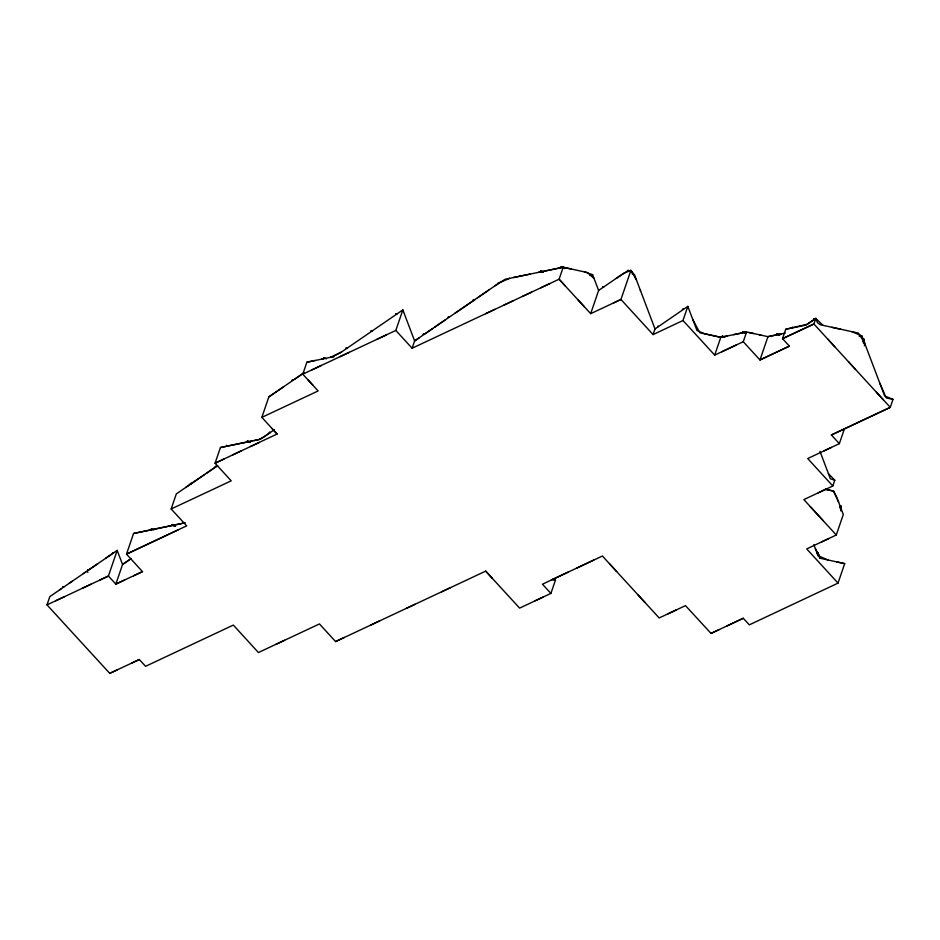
<?xml version="1.0" encoding="UTF-8"?>
<svg xmlns="http://www.w3.org/2000/svg" width="940" height="940" viewBox="0 0 940 940"><rect width="100%" height="100%" fill="white"/><g stroke="black" fill="none" stroke-linecap="round" stroke-linejoin="round"><path stroke-width="1.41" d="M247.161 441.142L249.57 442.27M117.136 669.903L109.745 673.369L47 604.878L49.832 596.606L61.006 588.934M99.628 580.156L108.406 576.044L115.843 584.116L122.564 564.482L117.183 550.405L108.406 576.044L47 604.878M185.345 522.757L133.574 533.473L126.501 554.13L142.492 571.614L133.609 575.785M178.095 529.878L126.501 554.13L186.696 525.848L171.15 508.987L176.321 493.899L217.469 465.723M226.223 446.336L220.43 447.546L215.06 463.209L231.205 480.834L171.15 508.987M223.92 459.037L215.06 463.209L277.077 434.033L261.849 417.36L268.852 396.892L283.657 386.74M261.849 417.36L318.131 390.946L302.786 374.179L306.887 362.206L315.288 360.466M395.822 330.445L402.849 309.906L414.611 340.926L412.108 348.235L395.822 330.445L302.786 374.179M594.057 278.452L587.394 272.541L563.189 267.242L559.089 279.215L412.108 348.235M565.41 286.113L559.089 279.215L590.673 313.666L598.615 290.46L623.514 273.399L630.893 270.426L634.582 275.021L655.004 328.941L653.077 334.593L620.941 299.461L630.893 270.426L627.239 271.178L616.205 278.404M109.745 673.369L139.332 659.516L145.583 666.307L233.332 625.077L258.43 652.536L319.447 623.937L335.592 641.573L485.686 571.12L519.609 608.121L550.899 593.399L555.458 580.086L552.767 579.498M653.077 334.593L682.981 320.505L687.81 306.381L688.045 306.981M682.981 320.505L714.706 355.109L720.792 337.319L727.243 335.98M714.706 355.109L743.258 341.714L746.583 331.985L753.704 333.547M822.982 325.346L815.826 318.413L807.225 324.288L785.746 329.247L782.527 338.67L789.377 346.132L759.978 359.961L743.258 341.714M864.6 343.077L858.479 333.113L820.185 324.723L817.389 322.538L815.826 318.413L813.911 323.995L782.527 338.67L813.911 323.995L890.274 407.361L831.383 434.973L839.35 443.656L807.718 458.544L832.817 486.004L803.865 499.587L836.283 535.013L806.72 548.913L838.022 583.117L749.321 624.853L743.258 618.261L711.039 633.431L685.495 605.63L659.175 617.956L602.411 556.01L542.462 584.21L550.899 593.399M839.35 443.656L844.449 428.769M832.817 486.004L834.791 480.211L828.422 473.654M836.283 535.013L843.298 514.509L836.894 497.589L833.545 491.079L825.602 489.341L818.341 492.795M851.969 331.679L861.898 335.944L884.646 395.928L893 399.394L890.274 407.361L831.383 434.973M838.022 583.117L844.696 563.636L820.679 558.372L815.391 548.713M172.091 524.543L171.597 525.296L172.091 524.543L175.557 526.177M561.556 266.631L561.062 267.383L561.556 266.631L565.175 268.335M777.098 333.806L776.605 334.57L777.098 333.806L779.483 334.934M817.365 553.026C816.977 551.181 817.471 555.329 818.74 556.457M294.831 379.079L303.667 373.027M402.849 309.906L340.926 352.418L330.715 357.259M274.445 429.662L263.553 437.147L258.7 439.603L253.824 440.613M432.729 328.495L414.611 340.926L419.076 337.871M434.762 327.12L444.832 320.199M454.913 313.302L475.064 299.484M69.078 583.399L117.183 550.405M105.715 558.266L111.954 553.989M655.004 328.941L687.81 306.381L696.986 330.516L704.577 333.771M268.852 396.892L304.125 372.71M185.732 487.461L204.544 474.571M217.587 465.641L206.4 473.302M424.68 334.017L499.798 282.517L509.786 278.299M477.438 297.839L488.612 290.178M59.455 590.003L72.192 581.273M88.313 570.204L97.936 563.601M83.366 573.6L85.834 571.908M131.4 558.431L122.564 564.482L129.156 559.97M270.121 432.635L260.427 439.238L244.623 442.529M815.826 318.413L805.933 325.087L785.746 329.247M495.204 285.654L505.109 279.274L520.161 276.149M341.62 351.948L332.09 356.977L321.515 359.174M232.779 454.866L241.639 450.695M250.498 446.535L259.358 442.364M711.039 633.431L719.1 629.636M727.149 625.852L743.258 618.261M312.092 369.796L321.398 365.425M339.998 356.683L349.304 352.312M377.21 339.187L386.516 334.816M485.592 313.725L494.793 309.413M503.969 305.101L513.158 300.788M522.346 296.476L531.535 292.164M540.712 287.851L549.9 283.539M590.673 313.666L620.941 299.461L613.374 303.021M55.766 600.754L64.543 596.641M82.085 588.393L90.863 584.28M124.726 579.945L115.843 584.116L142.492 571.614M721.838 351.748L736.114 345.062M789.377 346.132L759.978 359.961L767.957 336.661L781.234 333.912M131.941 662.982L139.332 659.516M275.867 644.37L284.573 640.281M335.592 641.573L344.416 637.426M370.901 624.994L379.737 620.846M406.221 608.427L415.045 604.279M441.541 591.847L450.366 587.7M823.534 451.094L831.442 447.381M551.028 580.168L568.16 572.119M576.714 568.089L593.845 560.04M535.248 600.754L543.073 597.088M821.501 541.957L828.892 538.491M667.952 613.843L676.718 609.743M324.018 357.705L323.513 358.446L324.018 357.705L326.438 358.845M540.982 270.885L540.488 271.637L540.982 270.885L543.379 272.012M151.516 528.809L151.023 529.549L151.516 528.809L153.831 529.89M722.496 336.015L721.991 336.767L722.496 336.015L724.893 337.143M743.07 331.761L742.577 332.513L743.07 331.761L745.467 332.877M590.097 275.561L592.635 274.703L598.615 290.46M521.7 275.831L529.995 274.116M538.291 272.4L563.189 267.242L571.262 269.016M220.43 447.546L252.425 440.907M244.424 442.564L228.42 445.877M513.404 277.547L554.894 268.969M555.81 268.769L563.189 267.242M306.887 362.206L323.689 358.728M733.693 334.652L746.583 331.985L720.792 337.319L705.493 333.97M785.217 333.089L767.957 336.661L748.886 332.49M133.574 533.473L184.287 522.969M840.712 510.667C842.017 511.689 839.843 501.044 840.102 508.223M839.937 505.744L840.83 505.685M863.261 341.866C862.967 334.969 865.153 343.406 864.412 345.803M498.224 282.87L499.116 282.811L498.412 282.858M863.084 339.211L863.989 339.152M87.702 569.899C89.606 569.358 86.104 570.604 87.867 572.472M330.88 357.235L333.735 357.047M859.113 336.132L861.898 335.944M759.485 334.805L761.059 335.145M893 399.394L886.232 397.914L879.852 383.285M825.214 489.258L833.498 491.068L838.621 502.148M552.614 579.463L555.458 580.086M831.853 327.285L840.736 329.223M720.792 337.319L699.795 332.725L692.862 319.671M836.682 561.885L844.696 563.636M834.791 480.211L830.361 478.777L819.962 451.294M584.386 271.883L592.635 274.703M827.905 559.958L818 555.622L813.875 544.742M777.404 334.24L779.8 335.357M561.861 267.054L564.27 268.182M247.96 441.365L250.369 442.493M742.577 331.961L745.773 333.301M561.062 266.831L564.67 268.534M540.488 271.096L542.885 272.224M247.655 440.93L250.064 442.07M172.396 524.966L174.711 526.048M171.597 524.743L173.9 525.836M632.138 273.74L634.582 275.021M609.508 563.753L616.605 571.496M637.896 594.726L644.981 602.47M827.799 339.152L834.744 346.731M848.62 361.888L855.565 369.467M876.386 392.203L883.33 399.782M810.339 506.672L823.311 520.831M578.041 299.884L584.351 306.781M485.686 571.12L492.466 578.523M307.909 379.76L313.02 385.353M272.001 428.476L277.077 434.033M630.893 270.426L636.451 279.955M817.553 552.391L819.833 558.113M817.765 552.685L820.044 558.407M640.293 290.084L640.563 290.801M863.837 339.164L864.095 343.159M863.531 339.176L863.778 343.171M863.366 340.527L863.531 343.194M840.677 505.697L841.006 510.655M840.372 505.708L840.536 508.199M226.599 445.407L227.092 446.089L226.599 445.407M813.676 319.06L814.416 319.201L813.676 319.06M269.369 432.365L270.109 432.482L269.369 432.365M346.096 348.141L346.825 348.211L346.096 348.141M520.713 275.573L519.914 275.902L520.713 275.573M792.479 327.39L791.668 327.719L792.479 327.39M657.683 326.415L658.4 326.45L657.683 326.415M627.709 270.485L628.414 270.462L627.709 270.485M424.163 334.205L423.27 334.264L424.163 334.205M474.136 299.942L473.231 300.001L474.136 299.942M603.692 286.817L602.798 286.865L603.692 286.817M396.786 313.913L395.881 313.972L396.786 313.913M449.156 317.074L448.251 317.132L449.156 317.074M371.805 331.068L370.901 331.115L371.805 331.068M683.38 309.272L682.475 309.331L683.38 309.272M292.845 380.289L291.952 380.336L292.845 380.289M216.247 466.393L215.354 466.452L216.247 466.393M113.587 552.708L112.683 552.767L113.587 552.708M63.626 586.983L62.722 587.042L63.626 586.983M191.267 483.501L190.362 483.56L191.267 483.501"/></g></svg>
